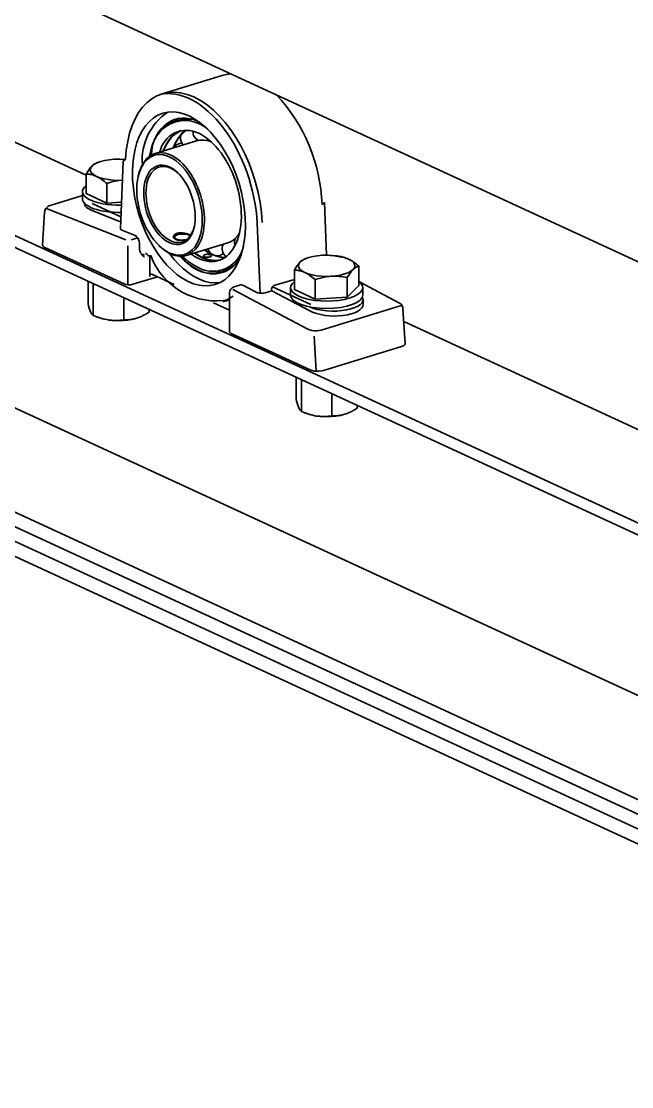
# Model space of a CAD drawing. Header units: millimetres. Extents: x -8400 to 8400, y -5940 to 5940.
# Drawn here: x 4638.5 to 4802, y 3191.5 to 3476.8 of the extents above; entities that cross this region are included whole.
import ezdxf

# ---------------------------------------------------------------- set-up
doc = ezdxf.new("R2010")
doc.units = ezdxf.units.MM
doc.layers.add('粗实线层', color=7, linetype='Continuous', lineweight=35)

msp = doc.modelspace()

# ---------------------------------------------------------------- linework, layer by layer
at = {"layer": '粗实线层', "linetype": 'Continuous', "lineweight": 35}
for points in [[(5429.862, 3051.702), (5429.862, 3053.599), (3411.605, 3984.607), (3427.906, 3989.587)], [(3411.605, 3984.607), (3411.605, 3982.709), (3411.713, 3981.976), (3412.025, 3981.39), (3412.506, 3981.015), (5429.848, 3050.429)], [(3415.693, 3912.533), (3413.26, 3911.334), (3412.732, 3910.979), (3412.27, 3910.477), (3411.911, 3909.865), (3411.683, 3909.194), (3411.605, 3908.517), (3411.605, 3906.619), (5429.862, 2975.612), (5429.862, 2977.51)], [(3412.133, 3910.275), (5430.389, 2979.268)], [(4478.241, 3562.576), (4938.353, 3350.329)], [(4655.852, 3435.666), (4568.278, 3476.063)], [(4692.252, 3462.332), (4676.198, 3457.427)], [(4694.634, 3462.755), (4693.425, 3462.615), (4692.252, 3462.332)], [(4451.743, 3458.539), (5424.763, 3009.692)], [(4680.535, 3450.853), (4678.533, 3449.737)], [(4676.587, 3442.149), (4677.125, 3443.412), (4677.764, 3444.541), (4678.5, 3445.522), (4679.322, 3446.347), (4680.223, 3447.007), (4681.194, 3447.494)], [(4682.582, 3447.639), (4681.552, 3446.787), (4680.639, 3445.711), (4679.853, 3444.426), (4679.208, 3442.95)], [(4685.405, 3444.843), (4674.3, 3441.451)], [(4676.487, 3442.119), (4677.074, 3443.511), (4677.783, 3444.74), (4678.605, 3445.792), (4679.53, 3446.655), (4680.547, 3447.316)], [(4681.425, 3446.823), (4680.547, 3445.661), (4679.805, 3444.356), (4679.265, 3443.108)], [(4689.368, 3444.517), (4688.34, 3444.869), (4687.327, 3445.042), (4686.345, 3445.033), (4685.404, 3444.843)], [(4659.1, 3439.076), (4658.604, 3438.887), (4658.207, 3438.7), (4658.012, 3438.58), (4657.815, 3438.441), (4657.618, 3438.279), (4657.42, 3438.094), (4657.371, 3438.044), (4657.321, 3437.994), (4657.296, 3437.968), (4657.271, 3437.942), (4657.247, 3437.915), (4657.222, 3437.888), (4657.123, 3437.777), (4657.024, 3437.661), (4656.828, 3437.414), (4656.633, 3437.15), (4656.246, 3436.57), (4655.864, 3435.933)], [(4665.7, 3434.275), (4664.383, 3434.239), (4663.07, 3434.29), (4661.8, 3434.425), (4660.612, 3434.642), (4659.543, 3434.932), (4658.623, 3435.287), (4657.882, 3435.697), (4657.342, 3436.15), (4657.02, 3436.63), (4656.925, 3437.125), (4657.06, 3437.618), (4657.42, 3438.094), (4657.996, 3438.54), (4658.769, 3438.942), (4659.717, 3439.287), (4660.809, 3439.565), (4662.014, 3439.768), (4663.294, 3439.889), (4664.852, 3439.922), (4666.394, 3439.834)], [(4666.392, 3439.782), (4665.94, 3439.56), (4665.771, 3439.268), (4664.987, 3421.242), (4665.081, 3421.045), (4665.367, 3420.876), (4668.986, 3419.446), (4669.326, 3419.231), (4669.635, 3418.875), (4669.882, 3418.414), (4670.042, 3417.896), (4670.097, 3417.376), (4670.097, 3415.99), (4670.098, 3415.89), (4670.104, 3415.791), (4670.114, 3415.695), (4670.128, 3415.601), (4670.144, 3415.508), (4670.165, 3415.417), (4670.176, 3415.372), (4670.188, 3415.328), (4670.201, 3415.284), (4670.215, 3415.24), (4670.277, 3415.072), (4670.349, 3414.914), (4670.429, 3414.765), (4670.518, 3414.623), (4670.566, 3414.555), (4670.615, 3414.488), (4670.665, 3414.423), (4670.717, 3414.36), (4670.824, 3414.238), (4670.935, 3414.121), (4671.049, 3414.009), (4671.165, 3413.9), (4671.224, 3413.846), (4671.283, 3413.793), (4671.313, 3413.767), (4671.342, 3413.74), (4671.357, 3413.727), (4671.372, 3413.714), (4671.387, 3413.7), (4671.402, 3413.688)], [(4680.597, 3436.034), (4679.553, 3436.896), (4678.48, 3437.52)], [(4661.383, 3428.166), (4655.864, 3430.711), (4655.864, 3435.933), (4656.201, 3435.914), (4656.543, 3435.88), (4656.629, 3435.869), (4656.716, 3435.857), (4656.801, 3435.843), (4656.888, 3435.829), (4657.06, 3435.797), (4657.233, 3435.761), (4657.579, 3435.674), (4657.926, 3435.566), (4658.274, 3435.438), (4658.623, 3435.287), (4658.974, 3435.115), (4659.325, 3434.92), (4659.369, 3434.894), (4659.413, 3434.868), (4659.457, 3434.842), (4659.501, 3434.815), (4659.589, 3434.76), (4659.676, 3434.705), (4659.85, 3434.59), (4660.024, 3434.471), (4660.368, 3434.221), (4660.709, 3433.957), (4661.047, 3433.678), (4661.383, 3433.387)], [(4665.298, 3428.402), (4661.383, 3428.166), (4661.383, 3433.387), (4662.446, 3433.712), (4663.519, 3433.974), (4664.06, 3434.08), (4664.603, 3434.165), (4665.553, 3434.265)], [(4669.812, 3435.48), (4669.74, 3435.154)], [(4654.821, 3431.233), (4654.821, 3429.283)], [(4654.821, 3430.161), (4646.2, 3427.527), (4645.867, 3427.406), (4645.563, 3427.234), (4645.267, 3426.995), (4645.014, 3426.699), (4644.851, 3426.42), (4644.753, 3426.117), (4644.737, 3425.977), (4644.736, 3425.833)], [(4665.07, 3423.155), (4657.165, 3426.279), (4656.531, 3426.57), (4656.024, 3426.892), (4655.656, 3427.238), (4655.432, 3427.601), (4655.357, 3427.976), (4655.357, 3428.09)], [(4665.126, 3424.452), (4657.4, 3428.015)], [(4674.937, 3408.405), (4668.335, 3406.388), (4667.754, 3406.273), (4667.101, 3406.249), (4666.473, 3406.322), (4665.967, 3406.479), (4644.728, 3416.276), (4644.408, 3416.465), (4644.215, 3416.677), (4644.158, 3416.9), (4644.703, 3425.796)], [(4645.072, 3426.777), (4645.368, 3426.63), (4666.419, 3418.312)], [(4702.437, 3403.988), (4701.653, 3422.743)], [(4683.756, 3419.592), (4683.701, 3419.617), (4683.621, 3419.653), (4683.536, 3419.689), (4683.446, 3419.725), (4683.352, 3419.76), (4683.303, 3419.778), (4683.254, 3419.795), (4683.204, 3419.813), (4683.153, 3419.829), (4683.048, 3419.863), (4682.942, 3419.895), (4682.831, 3419.926), (4682.718, 3419.956), (4682.689, 3419.963), (4682.66, 3419.971), (4682.632, 3419.978), (4682.602, 3419.985), (4682.544, 3419.999), (4682.485, 3420.012), (4682.365, 3420.038), (4682.246, 3420.062), (4682.124, 3420.084), (4682.003, 3420.103), (4681.941, 3420.113), (4681.879, 3420.121), (4681.817, 3420.129), (4681.755, 3420.136), (4681.631, 3420.149), (4681.508, 3420.159), (4681.386, 3420.166), (4681.265, 3420.171), (4681.144, 3420.172), (4681.024, 3420.171), (4680.965, 3420.168), (4680.906, 3420.165), (4680.847, 3420.162), (4680.789, 3420.157), (4680.676, 3420.146), (4680.565, 3420.132), (4680.458, 3420.114), (4680.352, 3420.093), (4680.301, 3420.08), (4680.25, 3420.068), (4680.224, 3420.061), (4680.2, 3420.054), (4680.175, 3420.047), (4680.151, 3420.04), (4680.056, 3420.009), (4679.966, 3419.975), (4679.88, 3419.938), (4679.799, 3419.898), (4679.722, 3419.855), (4679.65, 3419.81), (4679.583, 3419.762), (4679.521, 3419.712), (4679.465, 3419.66), (4679.415, 3419.607), (4679.37, 3419.552), (4679.331, 3419.495), (4679.322, 3419.48), (4679.313, 3419.466), (4679.305, 3419.451), (4679.297, 3419.436), (4679.282, 3419.407), (4679.269, 3419.377), (4679.248, 3419.318), (4679.232, 3419.259), (4679.223, 3419.199), (4679.219, 3419.139), (4679.219, 3419.109), (4679.221, 3419.079), (4679.225, 3419.049), (4679.23, 3419.019), (4679.244, 3418.96), (4679.264, 3418.903), (4679.291, 3418.846), (4679.323, 3418.791), (4679.361, 3418.738), (4679.405, 3418.686), (4679.43, 3418.66), (4679.455, 3418.636), (4679.482, 3418.612), (4679.51, 3418.588), (4679.572, 3418.542), (4679.637, 3418.5), (4679.708, 3418.459), (4679.785, 3418.421), (4679.867, 3418.386), (4679.952, 3418.354), (4680.041, 3418.325), (4680.135, 3418.3), (4680.232, 3418.277), (4680.333, 3418.257), (4680.359, 3418.253), (4680.385, 3418.249), (4680.412, 3418.244), (4680.439, 3418.24), (4680.492, 3418.233), (4680.547, 3418.226), (4680.657, 3418.216), (4680.769, 3418.208), (4680.884, 3418.203), (4681.001, 3418.201), (4681.06, 3418.201), (4681.12, 3418.201), (4681.181, 3418.202), (4681.242, 3418.205), (4681.364, 3418.21), (4681.486, 3418.218), (4681.608, 3418.229), (4681.731, 3418.241), (4681.855, 3418.255), (4681.978, 3418.272), (4682.009, 3418.276), (4682.04, 3418.281), (4682.071, 3418.285), (4682.102, 3418.29), (4682.163, 3418.3), (4682.224, 3418.31), (4682.413, 3418.344)], [(4679.743, 3419.352), (4679.435, 3419.091), (4679.273, 3418.904), (4679.219, 3418.708)], [(4683.721, 3419.37), (4683.594, 3419.457), (4683.44, 3419.538), (4682.957, 3419.703), (4682.365, 3419.807), (4681.719, 3419.841), (4681.075, 3419.801), (4680.49, 3419.693), (4680.017, 3419.524), (4679.697, 3419.311), (4679.559, 3419.071), (4679.617, 3418.827), (4679.863, 3418.6), (4680.276, 3418.41), (4680.82, 3418.275), (4681.447, 3418.206)], [(4682.659, 3414.091), (4693.764, 3417.484), (4694.649, 3417.852), (4695.469, 3418.394), (4696.212, 3419.103), (4696.868, 3419.969)], [(4667.029, 3406.252), (4667.029, 3416.703)], [(4667.878, 3418.329), (4669.64, 3418.868)], [(4675.359, 3416.764), (4675.601, 3416.533)], [(4670.675, 3414.411), (4671.059, 3414.397), (4671.457, 3414.158)], [(4672.903, 3414.041), (4672.903, 3408.563), (4672.974, 3408.921), (4673.168, 3409.116), (4673.434, 3409.098), (4679.378, 3406.357)], [(4691.654, 3406.84), (4690.283, 3406.77), (4688.872, 3406.914), (4687.435, 3407.271), (4685.985, 3407.838), (4684.611, 3408.563), (4683.248, 3409.466), (4681.909, 3410.539), (4680.602, 3411.774), (4679.34, 3413.159), (4678.133, 3414.684)], [(4691.119, 3412.719), (4689.906, 3412.699), (4688.656, 3412.897), (4687.386, 3413.31), (4686.111, 3413.933), (4684.847, 3414.759)], [(4691.754, 3412.933), (4690.676, 3412.794), (4689.56, 3412.837), (4688.418, 3413.061), (4687.26, 3413.465), (4686.1, 3414.043), (4684.947, 3414.79)], [(4687.568, 3415.59), (4688.928, 3414.727), (4690.298, 3414.1), (4691.657, 3413.719), (4692.986, 3413.589)], [(4687.701, 3415.431), (4688.68, 3414.856), (4690.518, 3413.987), (4692.387, 3413.439)], [(4714.868, 3413.351), (4714.371, 3413.162), (4713.974, 3412.975), (4713.779, 3412.856), (4713.583, 3412.715), (4713.386, 3412.553), (4713.188, 3412.369), (4713.138, 3412.32), (4713.088, 3412.268), (4713.064, 3412.243), (4713.039, 3412.216), (4713.014, 3412.189), (4712.989, 3412.163), (4712.89, 3412.051), (4712.792, 3411.936), (4712.595, 3411.689), (4712.401, 3411.424), (4712.014, 3410.845), (4711.631, 3410.209)], [(4719.061, 3414.163), (4719.611, 3414.186), (4720.158, 3414.186), (4720.701, 3414.166), (4721.242, 3414.127), (4722.315, 3413.993), (4723.378, 3413.797), (4723.716, 3413.778), (4724.058, 3413.744), (4724.144, 3413.733), (4724.23, 3413.72), (4724.316, 3413.707), (4724.402, 3413.693), (4724.575, 3413.661), (4724.747, 3413.625), (4725.093, 3413.537), (4725.44, 3413.43), (4725.789, 3413.301), (4726.138, 3413.151), (4726.488, 3412.979), (4726.84, 3412.784), (4726.884, 3412.758), (4726.928, 3412.732), (4726.972, 3412.705), (4727.016, 3412.679), (4727.103, 3412.624), (4727.191, 3412.568), (4727.365, 3412.454), (4727.538, 3412.335), (4727.882, 3412.085), (4728.224, 3411.82), (4728.562, 3411.542), (4728.898, 3411.252)], [(4725.685, 3413.342), (4725.661, 3413.351)], [(4467.611, 3411.505), (4472.831, 3413.1), (4937.333, 3198.829)], [(4938.353, 3194.355), (4467.611, 3411.505), (4467.611, 3372.506)], [(4725.784, 3408.184), (4726.167, 3408.822), (4726.554, 3409.401), (4726.749, 3409.665), (4726.945, 3409.911), (4727.142, 3410.138), (4727.341, 3410.344), (4727.39, 3410.393), (4727.44, 3410.44), (4727.465, 3410.462), (4727.489, 3410.485), (4727.515, 3410.507), (4727.539, 3410.529), (4727.638, 3410.613), (4727.737, 3410.691), (4727.933, 3410.831), (4728.128, 3410.951), (4728.515, 3411.134), (4728.898, 3411.252), (4728.898, 3406.029), (4725.784, 3402.962)], [(4690.835, 3409.619), (4693.372, 3409.819)], [(4705.533, 3404.642), (4705.516, 3405.04), (4705.586, 3405.464), (4705.814, 3405.828), (4706.135, 3406.035), (4711.631, 3407.714)], [(4717.151, 3402.44), (4711.631, 3404.986), (4711.631, 3410.209), (4711.969, 3410.189), (4712.311, 3410.155), (4712.397, 3410.143), (4712.483, 3410.131), (4712.569, 3410.118), (4712.655, 3410.104), (4712.828, 3410.072), (4713, 3410.035), (4713.347, 3409.949), (4713.693, 3409.841), (4714.042, 3409.713), (4714.391, 3409.562), (4714.741, 3409.39), (4715.093, 3409.195), (4715.137, 3409.169), (4715.181, 3409.143), (4715.225, 3409.116), (4715.269, 3409.089), (4715.356, 3409.035), (4715.444, 3408.979), (4715.618, 3408.864), (4715.791, 3408.746), (4716.136, 3408.496), (4716.476, 3408.231), (4716.815, 3407.953), (4717.151, 3407.662)], [(4656.326, 3407.25), (4656.326, 3401.288), (4656.496, 3400.629), (4656.669, 3400.028), (4656.756, 3399.752), (4656.844, 3399.495), (4656.932, 3399.258), (4657.02, 3399.04), (4657.042, 3398.989), (4657.064, 3398.94), (4657.075, 3398.915), (4657.086, 3398.891), (4657.097, 3398.868), (4657.109, 3398.845), (4657.153, 3398.756), (4657.197, 3398.672), (4657.284, 3398.521), (4657.371, 3398.39), (4657.544, 3398.186), (4657.715, 3398.047)], [(4657.715, 3406.308), (4657.626, 3406.656)], [(4658.242, 3406.375), (4657.715, 3406.308), (4657.715, 3398.047), (4658.721, 3397.643), (4659.736, 3397.3), (4660.248, 3397.154), (4660.763, 3397.027), (4661.28, 3396.921), (4661.8, 3396.835), (4663.07, 3396.7), (4664.383, 3396.649), (4665.7, 3396.685), (4666.98, 3396.806), (4668.184, 3397.009), (4669.277, 3397.287)], [(4695.137, 3405.001), (4715.259, 3394.39), (4715.74, 3394.193), (4716.321, 3394.049), (4716.961, 3393.97), (4717.618, 3393.959), (4718.248, 3394.018), (4718.808, 3394.142), (4739.691, 3400.523), (4740.062, 3400.664), (4740.348, 3400.835)], [(4705.726, 3405.723), (4715.986, 3400.99)], [(4710.588, 3405.508), (4710.588, 3403.558)], [(4740.688, 3399.777), (4740.698, 3399.87), (4740.7, 3399.962), (4740.641, 3400.277), (4740.51, 3400.576), (4740.361, 3400.816), (4740.185, 3401.031), (4739.983, 3401.216), (4739.76, 3401.372), (4739.693, 3401.412), (4739.624, 3401.449), (4729.063, 3407.019)], [(4729.941, 3403.558), (4729.941, 3405.508)], [(4665.886, 3402.84), (4665.886, 3396.878), (4664.881, 3396.762), (4663.866, 3396.709), (4663.355, 3396.71), (4662.84, 3396.73), (4662.581, 3396.748), (4662.321, 3396.772), (4662.256, 3396.779), (4662.191, 3396.786), (4662.126, 3396.793), (4662.06, 3396.801), (4661.93, 3396.818), (4661.8, 3396.835), (4660.355, 3397.112), (4659.1, 3397.498), (4658.561, 3397.703)], [(4692.503, 3401.726), (4693.887, 3402.38), (4695.187, 3403.249)], [(4693.162, 3401.903), (4694.27, 3402.242)], [(4730.056, 3400.95), (4730.056, 3402.228)], [(4672.668, 3399.711), (4672.668, 3398.95), (4672.252, 3398.687), (4671.832, 3398.435), (4671.727, 3398.374), (4671.621, 3398.314), (4671.515, 3398.255), (4671.41, 3398.197), (4671.197, 3398.085), (4670.985, 3397.977), (4670.56, 3397.775), (4670.133, 3397.592), (4669.706, 3397.429), (4669.277, 3397.287), (4668.846, 3397.166), (4668.414, 3397.067), (4668.36, 3397.056), (4668.306, 3397.045), (4668.252, 3397.035), (4668.198, 3397.025), (4668.09, 3397.006), (4667.983, 3396.989), (4667.769, 3396.958), (4667.556, 3396.932), (4667.133, 3396.893), (4666.714, 3396.873), (4666.299, 3396.868), (4665.886, 3396.878)], [(4694.27, 3399.487), (4689.982, 3401.465)], [(4669.893, 3397.498), (4669.926, 3397.51)], [(4828.476, 3356.036), (4740.903, 3396.433)], [(4717.462, 3383.111), (4716.918, 3392.512)], [(4712.093, 3381.525), (4712.093, 3375.562), (4712.264, 3374.903), (4712.437, 3374.302), (4712.524, 3374.027), (4712.611, 3373.77), (4712.699, 3373.533), (4712.788, 3373.315), (4712.81, 3373.264), (4712.832, 3373.215), (4712.843, 3373.19), (4712.854, 3373.166), (4712.865, 3373.142), (4712.876, 3373.12), (4712.92, 3373.03), (4712.964, 3372.947), (4713.052, 3372.795), (4713.139, 3372.665), (4713.312, 3372.461), (4713.482, 3372.322)], [(4713.482, 3380.582), (4713.393, 3380.931)], [(4714.01, 3380.651), (4713.482, 3380.582), (4713.482, 3372.322), (4714.489, 3371.917), (4715.504, 3371.574), (4716.015, 3371.429), (4716.53, 3371.302), (4717.047, 3371.196), (4717.568, 3371.11), (4718.838, 3370.975), (4720.151, 3370.924), (4721.467, 3370.96), (4722.747, 3371.081), (4723.952, 3371.284), (4725.044, 3371.562)], [(4721.653, 3377.115), (4721.653, 3371.153), (4720.649, 3371.037), (4719.634, 3370.984), (4719.122, 3370.985), (4718.607, 3371.005), (4718.348, 3371.023), (4718.089, 3371.046), (4718.023, 3371.053), (4717.958, 3371.06), (4717.893, 3371.068), (4717.828, 3371.075), (4717.698, 3371.092), (4717.568, 3371.11), (4716.123, 3371.387), (4714.868, 3371.772), (4714.328, 3371.978)], [(4728.436, 3373.986), (4728.436, 3373.225), (4728.02, 3372.961), (4727.6, 3372.709), (4727.495, 3372.649), (4727.389, 3372.589), (4727.283, 3372.53), (4727.177, 3372.472), (4726.965, 3372.36), (4726.753, 3372.252), (4726.327, 3372.049), (4725.901, 3371.866), (4725.474, 3371.704), (4725.044, 3371.562), (4724.614, 3371.441), (4724.182, 3371.341), (4724.127, 3371.331), (4724.073, 3371.32), (4724.019, 3371.31), (4723.965, 3371.3), (4723.858, 3371.281), (4723.75, 3371.263), (4723.536, 3371.232), (4723.324, 3371.206), (4722.901, 3371.168), (4722.482, 3371.148), (4722.066, 3371.143), (4721.653, 3371.153)], [(4725.661, 3371.772), (4725.693, 3371.785)]]:
    msp.add_lwpolyline(points, dxfattribs=at)
for points in [[(4720.232, 3414.183), (4719.643, 3428.277), (4719.485, 3428.028), (4719.022, 3427.815, 0.1802535), (4706.834, 3457.127)], [(4682.02, 3447.437, 0.4142296), (4681.723, 3443.879, 0.0164629), (4681.837, 3443.754)], [(4681.608, 3413.891), (4683.036, 3412.623), (4684.501, 3411.579), (4685.985, 3410.771, 0.4970835), (4697.963, 3416.61)], [(4671.751, 3414.792), (4671.765, 3414.786), (4671.821, 3414.753), (4671.911, 3414.686), (4672.026, 3414.578), (4672.154, 3414.432), (4672.257, 3414.293), (4672.367, 3414.125), (4672.636, 3414.016), (4673.133, 3414.1, 0.368441), (4694.27, 3402.315)], [(4697.111, 3413.591, -0.4183602), (4685.985, 3410.177), (4684.709, 3410.854), (4683.445, 3411.702), (4682.202, 3412.713), (4680.994, 3413.878)], [(4690.365, 3414.075, 0.1260762), (4691.617, 3414.133, 0.1104922), (4692.575, 3414.677)], [(4740.71, 3399.843), (4741.255, 3390.448), (4741.156, 3390.164), (4740.838, 3389.904), (4740.327, 3389.692), (4719.443, 3383.312), (4718.882, 3383.182), (4718.25, 3383.112), (4717.59, 3383.105), (4716.948, 3383.163), (4716.367, 3383.281), (4715.886, 3383.452), (4694.647, 3393.249), (4694.367, 3393.436), (4694.27, 3393.647), (4694.27, 3404.097, -0.3297945), (4695.461, 3405.707), (4697.223, 3406.245), (4697.485, 3406.265), (4697.762, 3406.172), (4701.382, 3404.263), (4701.775, 3404.109), (4702.258, 3404.008), (4702.783, 3403.972), (4703.298, 3404.003), (4703.754, 3404.099), (4705.533, 3404.642), (4715.752, 3399.253)]]:
    msp.add_lwpolyline(points, format="xyb", dxfattribs=at)
for points in [[(4687.519, 3413.766), (4687.588, 3413.737), (4687.663, 3413.712), (4687.704, 3413.7), (4687.746, 3413.69), (4687.768, 3413.685), (4687.79, 3413.68), (4687.813, 3413.675), (4687.835, 3413.671), (4687.928, 3413.656), (4688.025, 3413.646), (4688.049, 3413.644), (4688.074, 3413.642), (4688.099, 3413.64), (4688.125, 3413.639), (4688.176, 3413.637), (4688.227, 3413.636), (4688.33, 3413.636), (4688.433, 3413.641), (4688.459, 3413.642), (4688.484, 3413.645), (4688.51, 3413.646), (4688.536, 3413.649), (4688.586, 3413.654), (4688.635, 3413.66), (4688.684, 3413.667), (4688.732, 3413.675), (4688.756, 3413.679), (4688.78, 3413.684), (4688.803, 3413.688), (4688.826, 3413.693), (4688.915, 3413.713), (4688.997, 3413.737), (4689.037, 3413.749), (4689.075, 3413.762), (4689.093, 3413.769), (4689.11, 3413.776), (4689.128, 3413.783), (4689.144, 3413.79), (4689.206, 3413.82), (4689.26, 3413.851), (4689.271, 3413.859), (4689.283, 3413.867), (4689.294, 3413.876), (4689.304, 3413.884), (4689.323, 3413.901), (4689.339, 3413.918), (4689.365, 3413.953), (4689.38, 3413.988), (4689.384, 3414.007), (4689.386, 3414.024), (4689.385, 3414.042), (4689.382, 3414.06), (4689.375, 3414.078), (4689.367, 3414.096), (4689.356, 3414.114), (4689.342, 3414.132), (4689.308, 3414.166), (4689.264, 3414.2), (4689.252, 3414.208), (4689.239, 3414.216), (4689.226, 3414.225), (4689.212, 3414.232), (4689.182, 3414.249), (4689.151, 3414.264), (4689.082, 3414.293), (4689.005, 3414.32), (4688.985, 3414.326), (4688.965, 3414.332), (4688.944, 3414.338), (4688.922, 3414.344), (4688.879, 3414.356), (4688.834, 3414.366), (4688.789, 3414.376), (4688.741, 3414.385), (4688.718, 3414.389), (4688.694, 3414.393), (4688.669, 3414.397), (4688.644, 3414.401), (4688.544, 3414.413), (4688.443, 3414.422), (4688.391, 3414.425), (4688.34, 3414.426), (4688.313, 3414.427), (4688.288, 3414.427), (4688.262, 3414.427), (4688.236, 3414.427), (4688.134, 3414.425), (4688.034, 3414.417), (4688.01, 3414.415), (4687.985, 3414.412), (4687.961, 3414.409), (4687.937, 3414.406), (4687.889, 3414.399), (4687.843, 3414.391), (4687.755, 3414.372), (4687.671, 3414.349), (4687.651, 3414.343), (4687.632, 3414.337), (4687.613, 3414.33), (4687.594, 3414.323), (4687.558, 3414.309), (4687.525, 3414.294), (4687.493, 3414.278), (4687.463, 3414.261), (4687.435, 3414.244), (4687.409, 3414.226), (4687.365, 3414.19), (4687.329, 3414.151), (4687.316, 3414.131), (4687.304, 3414.111), (4687.294, 3414.09), (4687.288, 3414.069), (4687.283, 3414.028), (4687.287, 3413.987), (4687.29, 3413.976), (4687.293, 3413.966), (4687.297, 3413.956), (4687.302, 3413.946), (4687.313, 3413.926), (4687.326, 3413.906), (4687.342, 3413.887), (4687.36, 3413.868), (4687.37, 3413.858), (4687.381, 3413.85), (4687.392, 3413.84), (4687.404, 3413.831), (4687.457, 3413.797)], [(4727.341, 3410.344), (4726.765, 3409.899), (4725.992, 3409.497), (4725.044, 3409.152), (4723.952, 3408.873), (4722.747, 3408.671), (4721.467, 3408.55), (4720.151, 3408.514), (4718.838, 3408.564), (4717.568, 3408.7), (4716.38, 3408.916), (4715.31, 3409.207), (4714.391, 3409.562), (4713.65, 3409.973), (4713.11, 3410.424), (4712.788, 3410.905), (4712.692, 3411.4), (4712.827, 3411.892), (4713.188, 3412.369), (4713.764, 3412.815), (4714.537, 3413.217), (4715.484, 3413.562), (4716.577, 3413.84), (4717.781, 3414.043), (4719.061, 3414.163), (4720.378, 3414.199), (4721.691, 3414.149), (4722.961, 3414.013), (4724.148, 3413.797), (4725.219, 3413.507), (4726.138, 3413.151), (4726.878, 3412.741), (4727.418, 3412.289), (4727.741, 3411.808), (4727.836, 3411.314), (4727.702, 3410.821)], [(4721.467, 3408.55), (4721.605, 3408.557), (4721.742, 3408.564), (4721.811, 3408.566), (4721.88, 3408.569), (4721.949, 3408.571), (4722.018, 3408.572), (4722.292, 3408.575), (4722.566, 3408.573), (4723.11, 3408.552), (4723.65, 3408.513), (4724.723, 3408.379), (4725.784, 3408.184), (4725.784, 3402.962), (4717.151, 3402.44), (4717.151, 3407.662), (4718.214, 3407.986), (4719.287, 3408.249), (4719.827, 3408.355), (4720.371, 3408.44), (4720.918, 3408.505)]]:
    msp.add_lwpolyline(points, close=True, dxfattribs=at)
for centre, radius, start, end in [((4686.238, 3439.659), 15.408, 123.61815, 184.56692), ((4682.778, 3441.13), 9.524, 72.79542, 180.82745), ((4682.328, 3441.251), 9.014, 47.67824, 181.4118), ((4682.68, 3440.418), 7.215, 62.73712, 168.55368), ((4686.967, 3447.234), 2.524, 176.50051, 244.2205), ((4686.965, 3447.237), 2.528, 294.76933, 307.94554), ((4681.434, 3441.662), 2.524, 88.46358, 148.75702), ((4698.101, 3417.621), 2.51, 120.62461, 124.5499), ((4694.792, 3415.885), 2.524, 150.53158, 234.40761), ((4694.794, 3415.89), 2.518, 69.69634, 76.19284), ((4698.109, 3417.609), 2.524, 153.8834, 198.61566), ((4689.484, 3418.561), 9.219, 210.47957, 323.87795), ((4690.879, 3416.547), 2.524, 195.77993, 236.42203)]:
    msp.add_arc(centre, radius, start, end, dxfattribs=at)
for centre, major_axis, ratio, start_param, end_param in [((4684.679, 3429.664), (-8.482, 27.763), 0.5850409, 4.2936818, 7.3102008), ((4683.366, 3429.249), (-8.473, 27.778), 0.5851982, 4.3030784, 6.2430865), ((4686.009, 3430.002), (-6.295, 20.579), 0.5840488, 5.8010803, 7.1401061), ((4685.985, 3430.064), (-5.287, 17.305), 0.5850302, 2.482794, 5.8018601), ((4678.5, 3427.721), (-4.202, 13.726), 0.5838541, 5.8024779, 7.0871778), ((4678.48, 3427.771), (-3.072, 10.056), 0.5850637, 5.8019335, 10.2305378), ((4678.48, 3427.771), (-4.179, 13.676), 0.5850328, 2.3358265, 5.8017711), ((4664.5, 3431.234), (9.682, 0.001), 0.3753877, 2.6731109, 4.7912513), ((4664.478, 3429.275), (-9.656, 0.008), 0.3753535, 6.2830537, 7.9268953), ((4720.265, 3405.508), (-9.66, 0), 0.3754032, 5.8146837, 9.8933235), ((4720.264, 3403.558), (-9.695, 0), 0.3754372, 0.0001172, 3.1415101), ((4721.998, 3402.229), (-8.024, 0.001), 0.3754802, 0.6837639, 3.3883833), ((4721.998, 3401.164), (-8.018, 0.254), 0.4075391, 0.6966207, 3.154288)]:
    msp.add_ellipse(centre, major_axis=major_axis, ratio=ratio, start_param=start_param, end_param=end_param, dxfattribs=at)
for centre, major_axis, ratio in [((4683.375, 3429.267), (-7.007, 22.932), 0.5850458), ((4678.154, 3427.671), (-4.058, 13.279), 0.5850375), ((4678.154, 3427.671), (-3.196, 10.459), 0.5850641)]:
    msp.add_ellipse(centre, major_axis=major_axis, ratio=ratio, dxfattribs=at)

doc.saveas('drawing.dxf')
